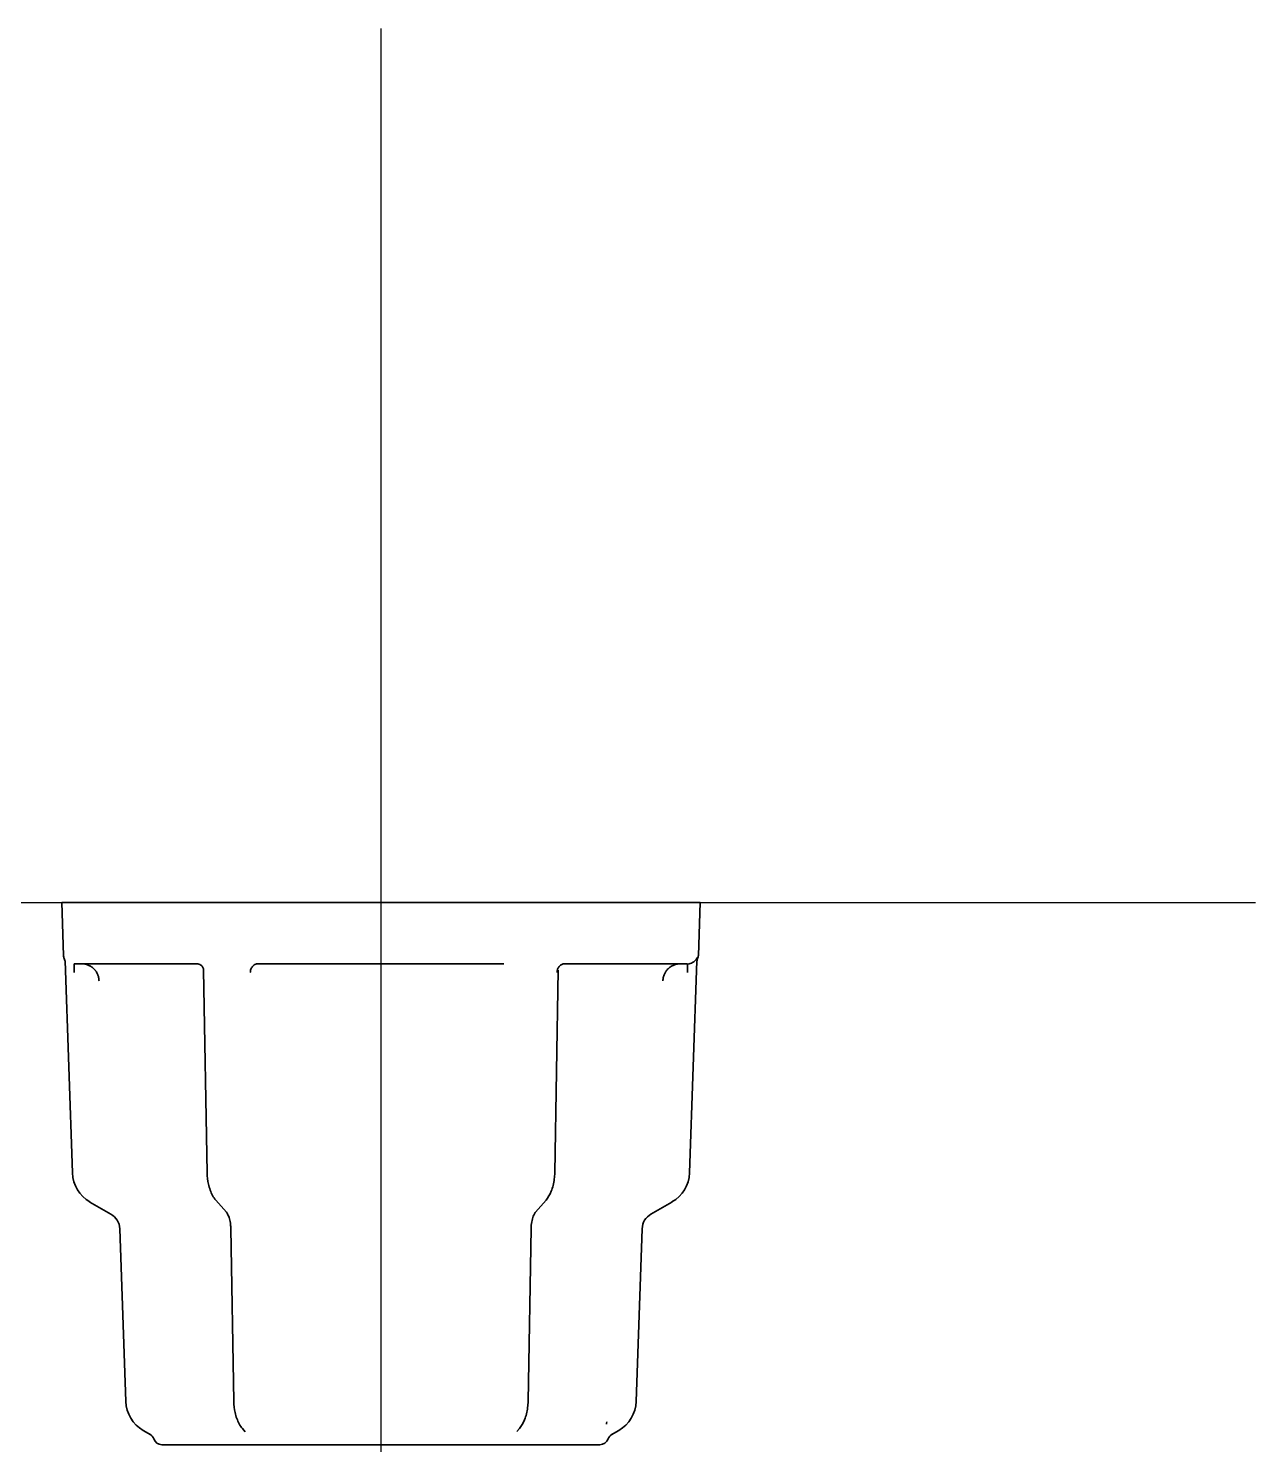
# Model space of a CAD drawing. Header units: inches. Extents: x 885 to 6823, y 710 to 5493.
# Drawn here: x 2876.5 to 2946.7, y 1891.2 to 1972.2 of the extents above; entities that cross this region are included whole.
import ezdxf

# ---------------------------------------------------------------- set-up
doc = ezdxf.new("R2010")
doc.units = ezdxf.units.IN
doc.layers.add('1', color=7, linetype='Continuous', true_color=0xffffff)

# ---------------------------------------------------------------- blocks, each defined once
blk = doc.blocks.new('A$C773D0E90')
at = {"color": 4}
for p, q in [((0, 50), (0, -50)), ((-50, 0), (50, 0))]:
    blk.add_line(p, q, dxfattribs=at)

msp = doc.modelspace()

# ---------------------------------------------------------------- linework, layer by layer
at = {"layer": '1', "color": 7, "linetype": 'Continuous', "lineweight": 35}
for p, q in [((2914.93, 1922.157), (2878.43, 1922.157)), ((2878.43, 1922.157), (2878.536, 1919.14)), ((2914.825, 1919.14), (2914.93, 1922.157)), ((2879.045, 1906.698), (2878.621, 1918.836)), ((2879.149, 1918.657), (2886.183, 1918.657)), ((2886.544, 1918.303), (2886.747, 1906.706)), ((2889.647, 1918.657), (2903.714, 1918.657)), ((2906.614, 1906.706), (2906.816, 1918.299)), ((2907.178, 1918.657), (2914.212, 1918.657)), ((2914.739, 1918.836), (2914.315, 1906.698)), ((2887.243, 1905.141), (2887.846, 1904.446)), ((2905.515, 1904.446), (2906.118, 1905.141)), ((2880.044, 1905.035), (2881.249, 1904.34)), ((2913.317, 1905.035), (2912.112, 1904.34)), ((2881.748, 1903.509), (2882.093, 1893.632)), ((2888.098, 1903.518), (2888.271, 1893.641)), ((2905.09, 1893.641), (2905.263, 1903.518)), ((2911.613, 1903.509), (2911.268, 1893.632)), ((2883.092, 1891.97), (2883.521, 1891.723)), ((2888.767, 1892.076), (2888.919, 1891.9)), ((2904.45, 1891.91), (2904.594, 1892.076)), ((2910.269, 1891.97), (2909.84, 1891.723)), ((2896.68, 1891.157), (2884.163, 1891.157)), ((2909.197, 1891.157), (2896.68, 1891.157))]:
    msp.add_line(p, q, dxfattribs=at)
for centre, radius, start, end in [((2879.035, 1919.157), 0.5, 182, 204.23094), ((2914.325, 1919.157), 0.5, 335.77647, 358), ((2881.044, 1906.768), 2, 182, 240), ((2912.317, 1906.768), 2, 300, 358), ((2880.749, 1903.474), 1, 2, 60), ((2912.612, 1903.474), 1, 120, 178), ((2884.092, 1893.702), 2, 182, 240), ((2909.269, 1893.702), 2, 300, 358), ((2884.163, 1891.657), 0.5, 200.02848, 270), ((2909.197, 1891.657), 0.5, 270, 339.99769)]:
    msp.add_arc(centre, radius, start, end, dxfattribs=at)
for centre, major_axis, start_param, end_param in [((2878.124, 1918.746), (0.5, 0.017), 6.264222, 6.673751), ((2915.237, 1918.746), (-0.5, 0.017), 5.892831, 6.302148), ((2883.223, 1891.317), (-0.25, -0.433), 2.439074, 3.141589), ((2910.138, 1891.317), (0.25, -0.433), 3.141596, 3.844093)]:
    msp.add_ellipse(centre, major_axis=major_axis, ratio=1, start_param=start_param, end_param=end_param, dxfattribs=at)
for points, knots in [([(2914.781, 1919.037), (2914.78, 1919.036), (2914.771, 1919.019), (2914.753, 1918.985), (2914.682, 1918.875), (2914.561, 1918.757), (2914.378, 1918.678), (2914.286, 1918.662), (2914.251, 1918.659)], [0, 0, 0, 0, 0.004785, 0.097031, 0.326664, 0.731473, 0.903003, 1, 1, 1, 1]), ([(2879.145, 1918.157), (2879.145, 1918.19), (2879.145, 1918.223), (2879.146, 1918.287), (2879.146, 1918.319), (2879.146, 1918.379), (2879.146, 1918.408), (2879.146, 1918.462), (2879.146, 1918.488), (2879.147, 1918.534), (2879.147, 1918.555), (2879.147, 1918.591), (2879.147, 1918.607), (2879.147, 1918.632), (2879.147, 1918.641), (2879.147, 1918.654), (2879.147, 1918.657), (2879.147, 1918.657)], [0, 0, 0, 0, 0.126112, 0.126112, 0.252224, 0.252224, 0.378336, 0.378336, 0.504447, 0.504447, 0.630559, 0.630559, 0.756671, 0.756671, 0.882783, 0.882783, 1, 1, 1, 1]), ([(2880.565, 1917.692), (2880.563, 1917.757), (2880.555, 1917.82), (2880.533, 1917.914), (2880.524, 1917.944), (2880.509, 1917.99), (2880.504, 1918.005), (2880.492, 1918.035), (2880.486, 1918.05), (2880.453, 1918.123), (2880.422, 1918.179), (2880.376, 1918.244), (2880.367, 1918.257), (2880.347, 1918.282), (2880.337, 1918.295), (2880.305, 1918.332), (2880.283, 1918.355), (2880.215, 1918.421), (2880.165, 1918.461), (2880.098, 1918.505), (2880.084, 1918.513), (2880.056, 1918.529), (2880.014, 1918.553), (2879.942, 1918.586), (2879.882, 1918.607), (2879.836, 1918.621), (2879.82, 1918.625), (2879.789, 1918.632), (2879.773, 1918.636), (2879.694, 1918.651), (2879.631, 1918.657), (2879.566, 1918.657)], [0, 0, 0, 0, 0.125, 0.125, 0.1875, 0.1875, 0.21875, 0.21875, 0.25, 0.25, 0.375, 0.375, 0.40625, 0.40625, 0.4375, 0.4375, 0.5, 0.5, 0.625, 0.625, 0.65625, 0.65625, 0.6875, 0.75, 0.8125, 0.8125, 0.84375, 0.84375, 0.875, 0.875, 1, 1, 1, 1]), ([(2886.176, 1918.657), (2886.179, 1918.657), (2886.197, 1918.658), (2886.276, 1918.649), (2886.404, 1918.587), (2886.511, 1918.464), (2886.544, 1918.34), (2886.543, 1918.307), (2886.543, 1918.302)], [0, 0, 0, 0, 0.042942, 0.202075, 0.419814, 0.707844, 0.946963, 1, 1, 1, 1]), ([(2889.212, 1918.157), (2889.212, 1918.19), (2889.215, 1918.223), (2889.226, 1918.287), (2889.234, 1918.319), (2889.256, 1918.379), (2889.27, 1918.408), (2889.301, 1918.462), (2889.319, 1918.488), (2889.359, 1918.534), (2889.381, 1918.555), (2889.429, 1918.591), (2889.454, 1918.607), (2889.506, 1918.632), (2889.533, 1918.641), (2889.589, 1918.654), (2889.617, 1918.657), (2889.646, 1918.657)], [0, 0, 0, 0, 0.125, 0.125, 0.25, 0.25, 0.375, 0.375, 0.5, 0.5, 0.625, 0.625, 0.75, 0.75, 0.875, 0.875, 1, 1, 1, 1]), ([(2906.747, 1918.157), (2906.747, 1918.19), (2906.75, 1918.223), (2906.761, 1918.287), (2906.769, 1918.319), (2906.79, 1918.379), (2906.804, 1918.408), (2906.835, 1918.462), (2906.853, 1918.488), (2906.893, 1918.534), (2906.915, 1918.555), (2906.962, 1918.591), (2906.987, 1918.607), (2907.039, 1918.632), (2907.067, 1918.641), (2907.122, 1918.654), (2907.15, 1918.657), (2907.179, 1918.657)], [0, 0, 0, 0, 0.125, 0.125, 0.25, 0.25, 0.375, 0.375, 0.5, 0.5, 0.625, 0.625, 0.75, 0.75, 0.875, 0.875, 1, 1, 1, 1]), ([(2913.795, 1918.657), (2913.762, 1918.657), (2913.73, 1918.656), (2913.666, 1918.65), (2913.635, 1918.645), (2913.541, 1918.627), (2913.48, 1918.609), (2913.391, 1918.573), (2913.362, 1918.559), (2913.305, 1918.53), (2913.277, 1918.514), (2913.197, 1918.462), (2913.147, 1918.422), (2913.055, 1918.333), (2913.013, 1918.284), (2912.967, 1918.218), (2912.958, 1918.205), (2912.941, 1918.178), (2912.916, 1918.137), (2912.88, 1918.066), (2912.857, 1918.006), (2912.842, 1917.961), (2912.837, 1917.945), (2912.828, 1917.914), (2912.824, 1917.899), (2912.806, 1917.82), (2912.798, 1917.757), (2912.795, 1917.692)], [0, 0, 0, 0, 0.0625, 0.0625, 0.125, 0.125, 0.25, 0.25, 0.3125, 0.3125, 0.375, 0.375, 0.5, 0.5, 0.625, 0.625, 0.65625, 0.65625, 0.6875, 0.75, 0.8125, 0.8125, 0.84375, 0.84375, 0.875, 0.875, 1, 1, 1, 1]), ([(2914.212, 1918.157), (2914.212, 1918.19), (2914.212, 1918.223), (2914.212, 1918.287), (2914.212, 1918.319), (2914.212, 1918.379), (2914.212, 1918.408), (2914.212, 1918.462), (2914.212, 1918.488), (2914.212, 1918.534), (2914.212, 1918.555), (2914.212, 1918.591), (2914.212, 1918.607), (2914.212, 1918.632), (2914.212, 1918.641), (2914.212, 1918.654), (2914.212, 1918.657), (2914.212, 1918.657)], [0, 0, 0, 0, 0.126169, 0.126169, 0.252337, 0.252337, 0.378506, 0.378506, 0.504674, 0.504674, 0.630843, 0.630843, 0.757011, 0.757011, 0.88318, 0.88318, 1, 1, 1, 1]), ([(2886.747, 1906.706), (2886.751, 1906.478), (2886.804, 1906.018), (2886.991, 1905.485), (2887.173, 1905.224), (2887.243, 1905.141)], [0, 0, 0, 0, 0.362829, 0.781638, 1, 1, 1, 1]), ([(2906.118, 1905.141), (2906.24, 1905.29), (2906.449, 1905.641), (2906.586, 1906.218), (2906.612, 1906.585), (2906.614, 1906.706)], [0, 0, 0, 0, 0.383804, 0.803139, 1, 1, 1, 1]), ([(2887.846, 1904.446), (2887.875, 1904.415), (2887.932, 1904.324), (2888.03, 1904.076), (2888.084, 1903.79), (2888.097, 1903.596), (2888.098, 1903.518)], [0, 0, 0, 0, 0.256875, 0.520066, 0.81421, 1, 1, 1, 1]), ([(2905.263, 1903.518), (2905.266, 1903.652), (2905.289, 1903.903), (2905.377, 1904.219), (2905.466, 1904.383), (2905.504, 1904.434), (2905.515, 1904.446)], [0, 0, 0, 0, 0.310948, 0.632383, 0.89094, 1, 1, 1, 1]), ([(2888.271, 1893.641), (2888.275, 1893.413), (2888.328, 1892.953), (2888.515, 1892.42), (2888.697, 1892.158), (2888.767, 1892.076)], [0, 0, 0, 0, 0.362829, 0.781638, 1, 1, 1, 1]), ([(2904.594, 1892.076), (2904.716, 1892.225), (2904.925, 1892.576), (2905.062, 1893.152), (2905.088, 1893.52), (2905.09, 1893.641)], [0, 0, 0, 0, 0.383804, 0.803139, 1, 1, 1, 1])]:
    msp.add_open_spline(points, degree=3, knots=knots, dxfattribs=at)
msp.add_open_spline([(2909.583, 1892.456), (2909.581, 1892.413), (2909.58, 1892.37), (2909.579, 1892.326)], degree=3, dxfattribs=at)

# ---------------------------------------------------------------- block references
msp.add_blockref('A$C773D0E90', (2896.68, 1922.157))

doc.saveas('drawing.dxf')
